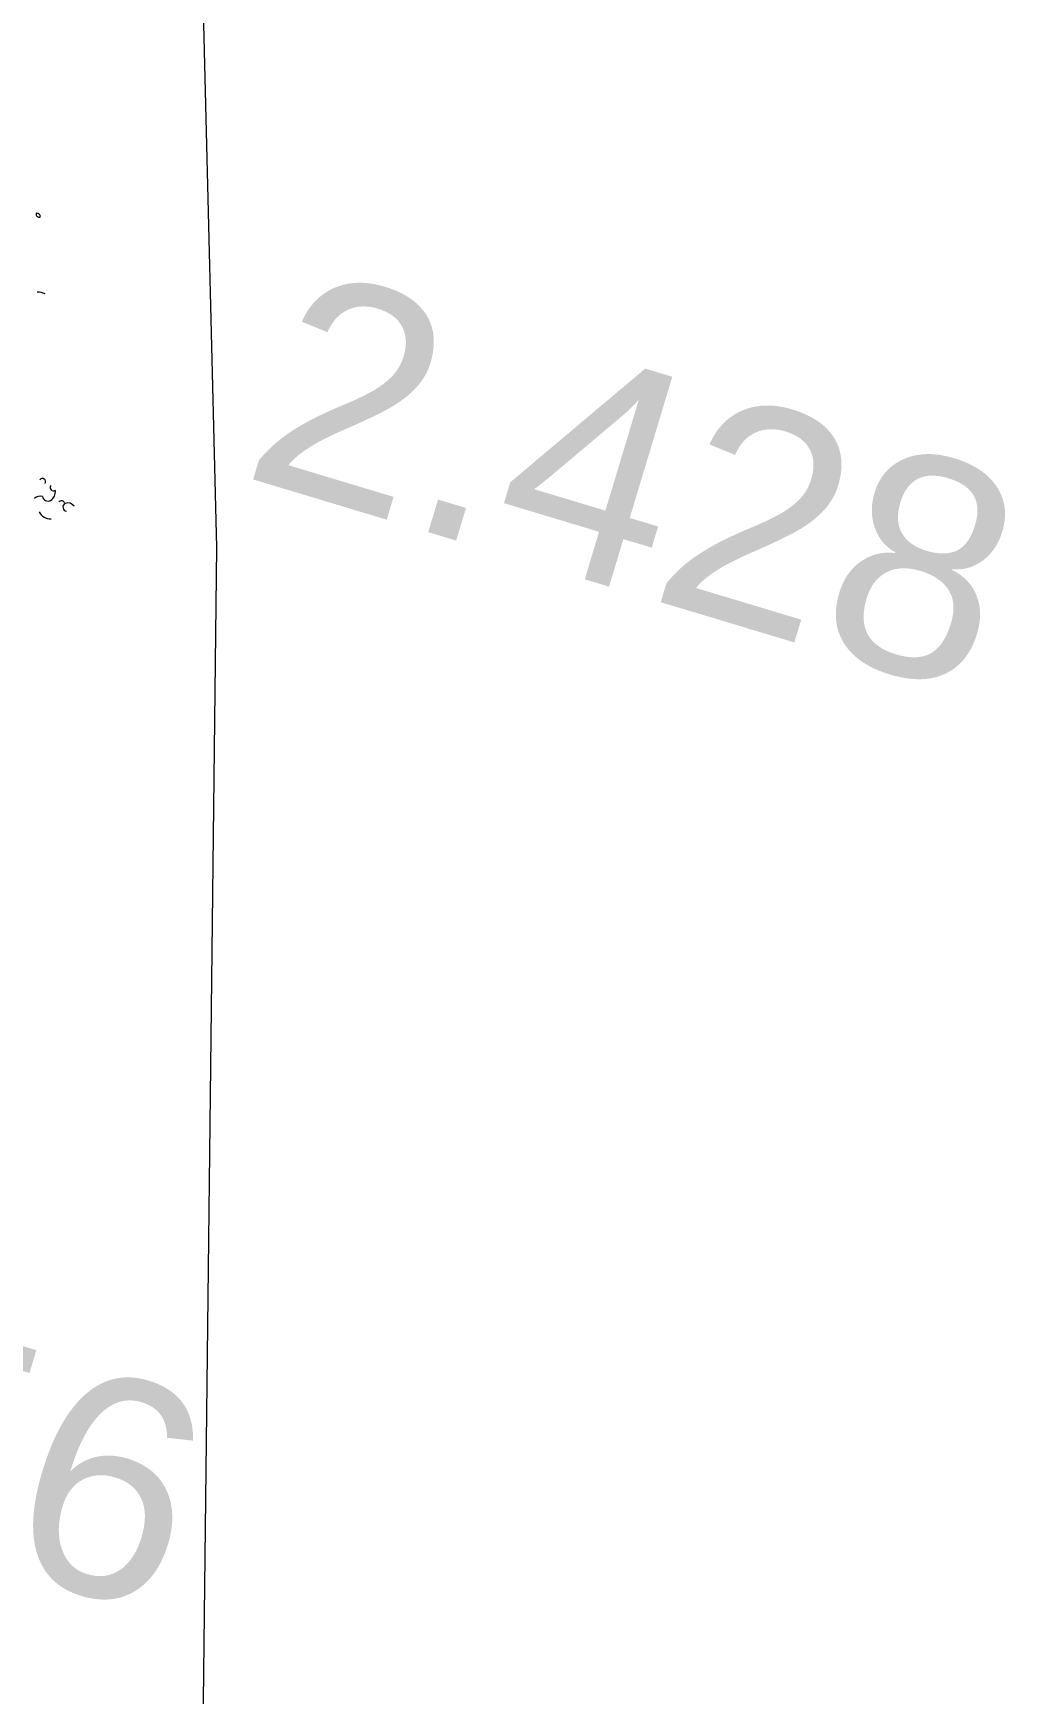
# Model space of a CAD drawing. Header units: millimetres. Extents: x -24439 to 198341, y -52871 to 149926.
# Drawn here: x 146702 to 149375, y 95030 to 99574 of the extents above; entities that cross this region are included whole.
import ezdxf

# ---------------------------------------------------------------- set-up
doc = ezdxf.new("R2010")
doc.units = ezdxf.units.MM
doc.linetypes.add('NET VAN', pattern=[1.06, 0.53, -0.53])
for name, color, linetype, lineweight in [('A-DETL-GENF-2', 9, 'NET VAN', 9), ('G-IMPT-1', 9, 'Continuous', 9), ('G-IMPT-6', 7, 'Continuous', 9)]:
    doc.layers.add(name, color=color, linetype=linetype, lineweight=lineweight)
doc.styles.add('Arial_1', font='arial_0.ttf', dxfattribs={"height": 600})

# ---------------------------------------------------------------- blocks, each defined once
blk = doc.blocks.new('NCV_TKCS_251209_TONG THE HIEN TRANG SAN DUONG - NCV_TKCS_HIEN TRANG_251209a_dwg_CX-1613001-TKCS_MB ĐỊNH VỊ CAO ĐỘ THIẾT KẾ')
at = {"layer": 'G-IMPT-1'}
for centre, radius, start, end in [((1057.9, 6353.4), 13.6, 356.463, 130.4106), ((1065, 6367.6), 16.4, 193.66901, 293.20401), ((1185, 5929.3), 96.3, 84.5083, 106.91199), ((1429.4, 5200.8), 14.7, 344.852, 158.2751), ((1485.5, 5189.3), 15.1, 157.167, 323.343), ((1454.9, 5160.9), 46.8, 318.744, 24.40199), ((1448.2, 5101.2), 34.4, 88.2557, 152.6769), ((1471.8, 5148.6), 26.1, 209.91901, 314.55), ((1542.7, 5125.9), 17.2, 51.25002, 152.9396), ((1570.8, 5122.5), 18.9, 136.20299, 279.59198), ((1578.5, 5108.9), 34.2, 51.30901, 128.6914), ((1497.1, 5105.3), 58.5, 223.70001, 289.046)]:
    blk.add_arc(centre, radius, start, end, dxfattribs=at)
blk = doc.blocks.new('NCV_TKCS_251209_TONG THE HIEN TRANG SAN DUONG - NCV_TKCS_HIEN TRANG_251209a_dwg-1612995-TKCS_MB ĐỊNH VỊ CAO ĐỘ THIẾT KẾ')
at = {"layer": 'G-IMPT-1', "flags": 128}
blk.add_lwpolyline([(563602851.8, 1145093282.1), (563604167, 1145089083), (563606454, 1145082119), (563614466, 1145054358), (563616073, 1145049661), (563620134, 1145037512), (563624300, 1145023443), (563630510, 1145001852), (563634991, 1144986784), (563635712.5, 1144984469.9)], dxfattribs=at)
at = {"xscale": 0.5999999999997676, "yscale": 0.5999999999997676, "zscale": 0.5999999999997676, "rotation": 0.0005022315763634679}
blk.add_blockref('NCV_TKCS_251209_TONG THE HIEN TRANG SAN DUONG - NCV_TKCS_HIEN TRANG_251209a_dwg_CX-1613001-TKCS_MB ĐỊNH VỊ CAO ĐỘ THIẾT KẾ', (563605088, 1145079033.4), dxfattribs=at)
at = {"layer": 'G-IMPT-6', "char_height": 600, "width": 2511.846, "attachment_point": 1, "line_spacing_factor": 0.941778, "style": 'Arial_1'}
for s, insert in [('2.428', (563606454, 1145082926.2)), ('2.156', (563605053, 1145079873.2))]:
    blk.add_mtext(s, dxfattribs=dict(at, insert=insert))
blk = doc.blocks.new('NCV_TKCS_251209_TONG THE HIEN TRANG SAN DUONG - NCV_TKCS_251209_TONG THE HIEN TRANG SAN DUONG-1605292-TKCS_MB ĐỊNH VỊ CAO ĐỘ THIẾT KẾ')
at = {"rotation": 343.2379237072182}
blk.add_blockref('NCV_TKCS_251209_TONG THE HIEN TRANG SAN DUONG - NCV_TKCS_HIEN TRANG_251209a_dwg-1612995-TKCS_MB ĐỊNH VỊ CAO ĐỘ THIẾT KẾ', (-869777547.7, -933796958.8), dxfattribs=at)

msp = doc.modelspace()

# ---------------------------------------------------------------- block references
at = {"layer": 'A-DETL-GENF-2'}
msp.add_blockref('NCV_TKCS_251209_TONG THE HIEN TRANG SAN DUONG - NCV_TKCS_251209_TONG THE HIEN TRANG SAN DUONG-1605292-TKCS_MB ĐỊNH VỊ CAO ĐỘ THIẾT KẾ', (26103.5, 9888.2), dxfattribs=at)

doc.saveas('drawing.dxf')
